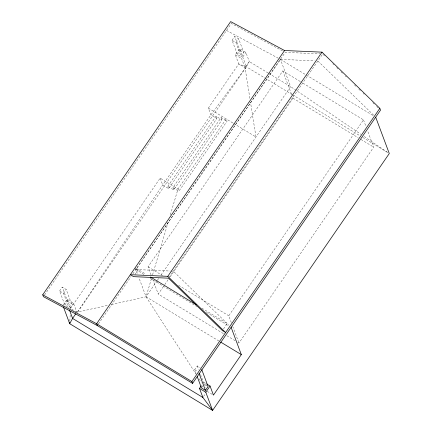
<?xml version="1.0" encoding="UTF-8"?>
<svg xmlns="http://www.w3.org/2000/svg" width="432" height="432" viewBox="0 0 432 432"><rect width="100%" height="100%" fill="white"/><g stroke="black" fill="none" stroke-linecap="round" stroke-linejoin="round"><path stroke-width="0.32" stroke-dasharray="2.16 1.62" d="M69.838 321.03L70.205 314.388M151.405 278.721L146.048 296.795L196.166 374.323M152.555 274.844L168.631 220.617M170.354 214.807L178.006 188.984L226.195 118.93L227.048 121.203L178.859 191.257L172.903 187.645L221.092 117.585L227.048 121.203M77.56 311.936L162.691 184.966L210.881 114.907L246.38 66.803L249.286 61.544L245.889 52.456L239.582 48.627L235.332 54.81L238.729 63.898L245.036 67.727L249.977 99.031M44.55 294.997L231.341 23.441L284.056 51.721M59.6 290.974L62.262 287.107L66.204 289.499L71.469 303.588L68.812 307.46L64.865 305.062L59.6 290.974L63.542 293.371L68.812 307.46M232.038 40.279L234.7 36.412L238.642 38.804L243.913 52.893L241.25 56.759L237.308 54.367L232.038 40.279L235.985 42.671L241.25 56.759M63.542 293.371L66.204 289.499M235.985 42.671L238.642 38.804M63.245 304.992L67.144 299.322L73.445 303.151L76.847 312.239L108.184 305.246M64.865 305.062L67.527 301.196L62.262 287.107M237.308 54.367L239.971 50.501L234.7 36.412M69.903 308.302L73.445 303.151M268.229 73.035L249.286 61.544L245.036 67.727L241.634 58.633L245.889 52.456M76.847 312.239L70.54 308.41L160.142 178.146L178.006 188.984L178.859 191.257M160.142 178.146L162.691 184.966L168.647 188.579L216.837 118.519L210.881 114.907L208.332 108.086L238.729 63.898L246.38 66.803L291.902 94.43M77.717 312.007L246.38 66.803L239.582 48.627M167.8 186.305L215.989 116.246L221.94 119.858L173.75 189.918L167.8 186.305L168.647 188.579M143.894 274.412L135.853 269.525L280.422 59.351L314.523 60.853M98.442 323.93L131.047 276.539M132.894 273.845L285.244 52.353L320.009 53.876M135.049 274.493L138.386 269.644M151.065 274.86L148.052 266.803L282.793 70.918L300.089 81.41M157.118 280.703L146.048 296.795L110.797 304.663M157.502 280.147L158.647 278.483M160.936 275.157L290.617 86.621L280.422 59.351L278.645 58.406M168.847 277.636L322.682 53.995M223.382 333.596L158.247 294.073L164.354 285.196M164.738 284.639L168.556 279.088M170.078 276.869L292.988 98.183L292.523 96.946M231.304 322.591L228.755 315.776L363.496 119.885L300.661 81.761M196.074 373.534L194.67 369.776L197.327 365.909L200.146 367.616M223.517 328.941L227.221 323.552L200.686 307.449M201.847 387.401L203.747 384.637M237.794 342.344L238.95 343.04L373.691 147.155L367.664 131.042M203.596 396.452L205.367 393.876M135.859 269.536L169.938 271.026M170.613 271.053L173.297 271.172L228.96 325.237M226.525 30.445L278.057 58.088M280.422 59.351L373.399 115.776M239.971 50.501L243.913 52.893M268.807 73.386L290.617 86.621L360.855 134.244M235.332 54.81L241.634 58.633M292.48 94.781L359.899 135.691M362.777 137.435L387.558 152.474M292.988 98.183L358.123 137.711M361.006 139.46L373.691 147.155M208.332 108.086L233.069 123.098M233.642 123.444L255.971 136.993L250.501 102.357M148.052 266.803L162.464 275.551M178.605 285.341L228.755 315.776M136.242 268.342L145.886 274.196M150.201 278.235L196.69 306.45M206.447 312.363L228.83 325.949M226.843 335.696L235.489 340.945M218.938 341.021L146.048 296.795L138.866 277.582M194.67 369.776L197.489 371.482M205.459 383.254L203.742 382.212L205.783 387.666M67.527 301.196L71.469 303.588M206.944 385.798L204.125 384.086L200.378 374.058M207.139 391.3L212.301 394.432M364.198 136.512L387.612 152.388M323.163 54.459L324.61 55.863M332.802 63.823L333.769 64.757M336.658 67.57L338.105 68.974M340.994 71.782L342.441 73.186M345.335 75.994L346.297 76.928M354.488 84.888L355.936 86.292M358.825 89.1L360.752 90.974M363.166 93.312L364.127 94.252M372.805 102.676L374.247 104.08M376.655 106.423L378.583 108.292M317.866 60.998L373.766 115.301M199.093 378.853L201.285 382.25M363.496 119.885L366.044 126.7M282.793 70.918L291.6 94.468M221.092 117.585L221.94 119.858M215.989 116.246L216.837 118.519M232.691 326.311L238.95 343.04M172.903 187.645L173.75 189.918M197.327 365.909L198.736 369.668M152.685 279.202L158.247 294.073M135.167 267.694L137.705 274.482M67.144 299.322L70.54 308.41"/><path stroke-width="0.65" d="M69.763 322.358L69.687 323.687L212.593 410.4L389.286 153.522L375.689 117.164M42.714 294.824L230.65 21.6L284.553 50.517L321.997 52.153L379.825 108.324L380.511 110.165L192.575 383.389L97.308 325.582L43.405 296.665L42.714 294.824L96.617 323.741L191.889 381.548L192.575 383.384M75.784 313.783L72.592 318.422L69.687 323.687L63.358 306.758M284.553 50.517L96.617 323.741L97.308 325.582M167.789 276.334L225.617 332.51L222.404 330.556L168.48 278.176L133.564 276.653L130.351 274.698L167.789 276.334L321.997 52.153M191.889 381.548L379.825 108.324M199.487 388.395L205.794 392.224L212.593 410.4L202.889 397.483L199.487 388.395L201.263 385.819M197.246 376.672L201.469 387.952L205.411 390.35L208.073 386.478L201.744 369.554M205.794 392.224L210.049 386.041L206.609 383.951M231.125 327.337L241.321 354.607L213.446 395.129L210.049 386.041M150.498 276.998L196.074 304.652M220.66 342.068L241.321 354.607M202.889 397.483L72.592 318.422L69.649 310.543M199.082 373.421L205.411 390.35"/></g></svg>
